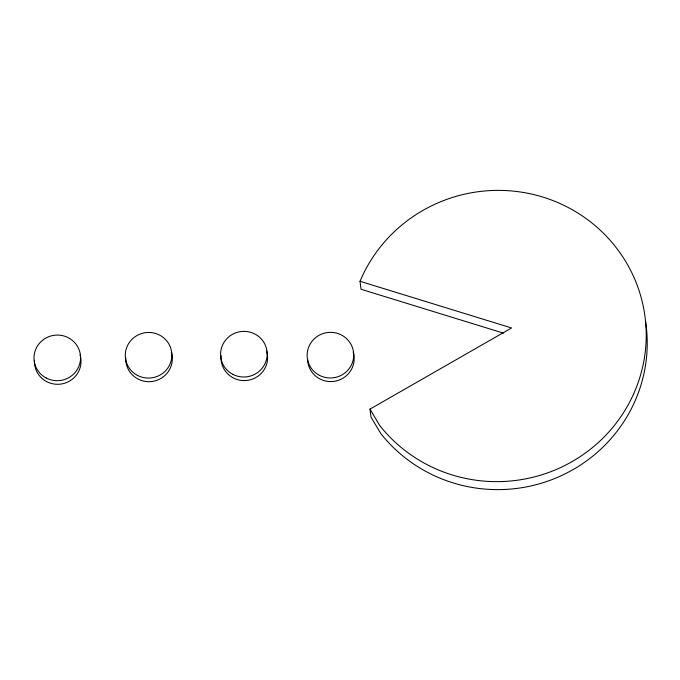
<?xml version="1.0" encoding="UTF-8"?>
<svg xmlns="http://www.w3.org/2000/svg" width="680" height="680" viewBox="0 0 680 680"><rect width="100%" height="100%" fill="white"/><g stroke="black" fill="none" stroke-linecap="round" stroke-linejoin="round"><path stroke-width="1.02" d="M645.456 320.79A148.75 145.579 -7.3 0 1 557.2 477.496A148.75 145.579 -7.3 0 1 380.749 433.5L371.008 417.112L369.988 409.13L511.555 327.955L360.017 281.282L361.037 289.264L503.481 333.14M369.988 409.13L379.729 425.527A148.75 145.579 -7.3 0 0 607.351 433.594A148.75 145.579 -7.3 0 0 577.159 212.602A148.75 145.579 -7.3 0 0 360.017 281.282M353.183 352.036A23.299 22.805 -7.3 0 1 334.679 381.259A23.299 22.805 -7.3 0 1 307.606 359.626M171.334 352.138A23.299 22.805 -7.3 0 1 151.827 381.505A23.299 22.805 -7.3 0 1 125.783 357.748M266.611 351.041A23.299 22.805 -7.3 0 1 246.602 380.469A23.299 22.805 -7.3 0 1 221.144 355.657M80.036 354.756A23.299 22.805 -7.3 0 1 60.528 384.124A23.299 22.805 -7.3 0 1 34.484 360.366M137.589 375.445A23.299 22.805 -7.3 0 0 171.862 354.407A23.299 22.805 -7.3 0 0 136.281 335.954A23.299 22.805 -7.3 0 0 137.589 375.445M319.447 375.343A23.299 22.805 -7.3 0 0 353.71 354.305A23.299 22.805 -7.3 0 0 318.138 335.852A23.299 22.805 -7.3 0 0 319.447 375.343M232.875 374.357A23.299 22.805 -7.3 0 0 267.147 353.311A23.299 22.805 -7.3 0 0 231.565 334.866A23.299 22.805 -7.3 0 0 232.875 374.357M46.299 378.063A23.299 22.805 -7.3 0 0 80.563 357.025A23.299 22.805 -7.3 0 0 44.982 338.572A23.299 22.805 -7.3 0 0 46.299 378.063"/></g></svg>
